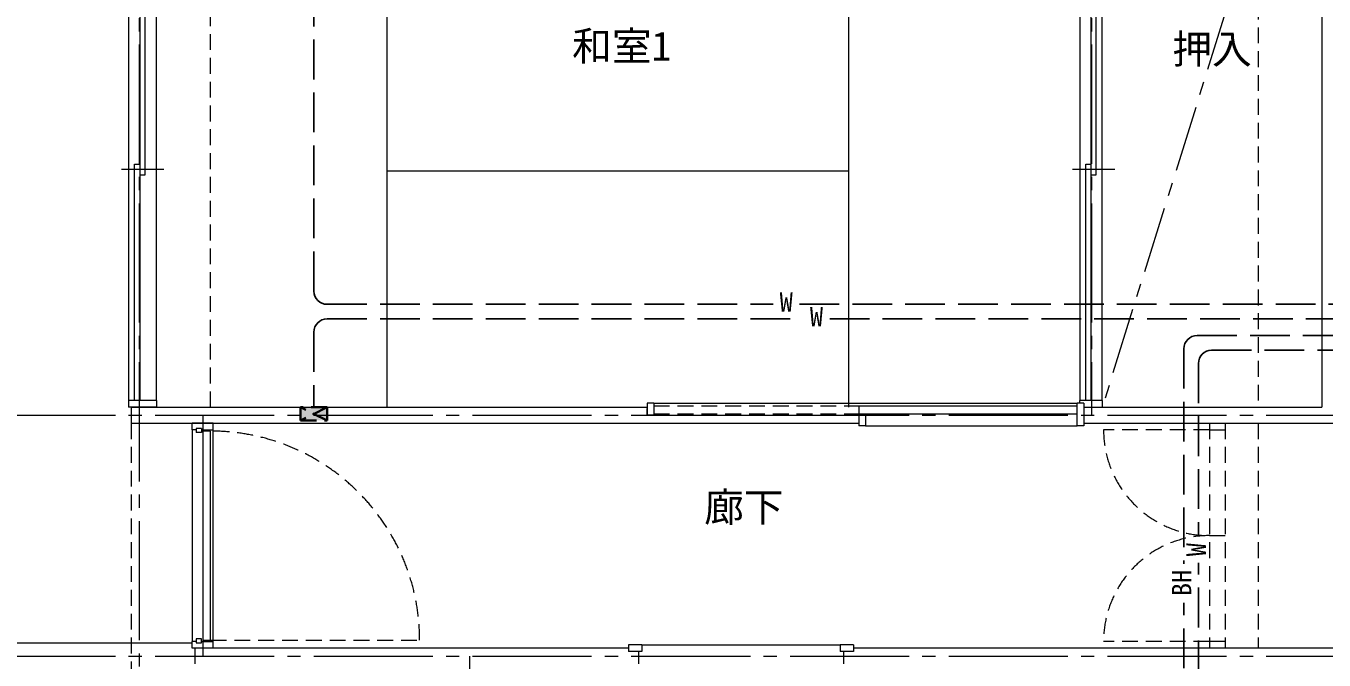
# Model space of a CAD drawing. Units: millimetres at full size, sheet at 1:50; details may follow other scales. Extents: x -9674 to 9699, y -6794 to 6791.
# Drawn here: x -2941 to 1966, y -137 to 2258 of the extents above; entities that cross this region are included whole.
import ezdxf
from ezdxf.enums import TextEntityAlignment as Align

# ---------------------------------------------------------------- set-up
doc = ezdxf.new("R2010")
doc.units = ezdxf.units.MM
doc.header["$LTSCALE"] = 50
for name, pattern in [('CHAIN1', [8, 5, -1, 1, -1]), ('CHAIN2', [12, 9, -1, 1, -1]), ('DASHED1', [1.8, 1.2, -0.6]), ('DASHED3', [4, 3, -1])]:
    doc.linetypes.add(name, pattern=pattern)
for name, color, linetype, lineweight in [('1-0_芯', 134, 'CHAIN2', 9), ('1-2_間仕切', 134, 'Continuous', 9), ('1-3_建具', 134, 'Continuous', 9), ('1-4_仕上げ', 134, 'Continuous', 9), ('1-5_設備', 134, 'Continuous', 9), ('1-7_その他', 134, 'DASHED1', 9), ('1-C_梁', 134, 'DASHED1', 9), ('2-2', 5, 'DASHED3', 25)]:
    doc.layers.add(name, color=color, linetype=linetype, lineweight=lineweight)
doc.layers.add('1-A_文字', color=134, linetype='Continuous')
doc.styles.add('ＭＳ ゴシック', font='')
doc.styles.get('ＭＳ ゴシック').set_extended_font_data('MS Gothic')

msp = doc.modelspace()

# ---------------------------------------------------------------- linework, layer by layer
at = {"layer": '1-0_芯'}
for p, q in [((-2512.5, 4587.68), (-2512.5, -3842.32)), ((1087.5, 4587.68), (1087.5, 787.68)), ((-8452.5, 787.68), (2787.5, 787.68)), ((-2272.5, 787.68), (-2272.5, -122.32)), ((-8452.5, -122.32), (8157.5, -122.32)), ((-1262.5, -3842.32), (-1262.5, -122.32))]:
    msp.add_line(p, q, dxfattribs=at)
at = {"layer": '1-2_間仕切'}
for p, q in [((1957.5, 3512.68), (1957.5, 817.68)), ((-2542.5, 817.68), (-592.5, 817.68)), ((-2542.5, 817.68), (-2542.5, 757.68)), ((-567.5, 787.68), (207.5, 787.68)), ((1057.5, 817.68), (1957.5, 817.68)), ((-2542.5, 757.68), (207.5, 757.68)), ((1057.5, 757.68), (2013.5, 757.68)), ((-2302.5, -92.32), (-2302.5, -152.32)), ((-662.5, -92.32), (-2302.5, -92.32)), ((2013.5, -92.32), (187.5, -92.32)), ((-625, -104.82), (-625, -152.32)), ((150, -104.82), (150, -152.32))]:
    msp.add_line(p, q, dxfattribs=at)
at = {"layer": '1-3_建具'}
for p, q in [((-2552.5, 3462.68), (-2552.5, 842.68)), ((-2447.5, 842.68), (-2447.5, 3462.68)), ((1042.5, 3462.68), (1042.5, 842.68)), ((1127.5, 842.68), (1127.5, 3462.68)), ((-2510, 2609.35), (-2510, 1696.02)), ((-2490, 1696.02), (-2490, 2609.35)), ((-2530, 1736.02), (-2510, 1736.02)), ((-2530, 842.68), (-2530, 1736.02)), ((-2510, 1736.02), (-2510, 842.68)), ((1065, 1736.02), (1085, 1736.02)), ((1065, 842.68), (1065, 1736.02)), ((1085, 1736.02), (1085, 842.68)), ((-2420, 1716.02), (-2580, 1716.02)), ((-2510, 1696.02), (-2490, 1696.02)), ((1175, 1716.02), (1015, 1716.02)), ((-2552.5, 842.68), (-2552.5, 817.68)), ((-2447.5, 842.68), (-2552.5, 842.68)), ((-2447.5, 842.68), (-2447.5, 817.68)), ((1127.5, 842.68), (1042.5, 842.68)), ((1042.5, 832.68), (1042.5, 842.68)), ((1127.5, 842.68), (1127.5, 817.68)), ((-2447.5, 817.68), (-2552.5, 817.68)), ((-592.5, 832.68), (-592.5, 787.68)), ((-567.5, 832.68), (-592.5, 832.68)), ((-592.5, 787.68), (-592.5, 812.68)), ((-567.5, 832.68), (-567.5, 787.68)), ((-567.5, 832.68), (1032.5, 832.68)), ((207.5, 822.68), (207.5, 792.68)), ((207.5, 822.68), (1032.5, 822.68)), ((207.5, 792.68), (1032.5, 792.68)), ((207.5, 787.68), (207.5, 747.68)), ((232.5, 787.68), (207.5, 787.68)), ((232.5, 787.68), (232.5, 747.68)), ((1057.5, 832.68), (1032.5, 832.68)), ((1032.5, 747.68), (1032.5, 832.68)), ((1057.5, 832.68), (1057.5, 747.68)), ((-2312.5, 732.68), (-2312.5, 757.68)), ((-2297.5, 737.68), (-2297.5, 722.68)), ((-2277.5, 737.68), (-2297.5, 737.68)), ((-2277.5, 737.68), (-2277.5, 722.68)), ((232.5, 747.68), (207.5, 747.68)), ((232.5, 747.68), (1032.5, 747.68)), ((1057.5, 747.68), (1032.5, 747.68)), ((-2297.5, 732.68), (-2312.5, 732.68)), ((-2312.5, 732.68), (-2312.5, -67.32)), ((-2277.5, 722.68), (-2297.5, 722.68)), ((-2277.5, 732.68), (-2232.5, 732.68)), ((-2242.5, 727.68), (-2272.5, 727.68)), ((-2272.5, 727.68), (-2272.5, -62.32)), ((-2242.5, -62.32), (-2242.5, 727.68)), ((-2312.5, -92.32), (-2312.5, -67.32)), ((-2297.5, -67.32), (-2312.5, -67.32)), ((-2232.5, -92.32), (-2312.5, -92.32)), ((-2297.5, -57.32), (-2297.5, -72.32)), ((-2277.5, -57.32), (-2297.5, -57.32)), ((-2297.5, -72.32), (-2277.5, -72.32)), ((-2277.5, -72.32), (-2277.5, -57.32)), ((-2272.5, -62.32), (-2242.5, -62.32)), ((-2232.5, -92.32), (-2232.5, -67.32)), ((-662.5, -79.82), (-662.5, -104.82)), ((-612.5, -79.82), (-662.5, -79.82)), ((-612.5, -79.82), (-612.5, -104.82)), ((-612.5, -79.82), (137.5, -79.82)), ((137.5, -79.82), (137.5, -104.82)), ((187.5, -79.82), (137.5, -79.82)), ((187.5, -79.82), (187.5, -104.82)), ((-612.5, -104.82), (-662.5, -104.82)), ((187.5, -104.82), (137.5, -104.82))]:
    msp.add_line(p, q, dxfattribs=at)
at = {"layer": '1-3_建具', "linetype": 'DASHED1'}
for p, q in [((-567.5, 822.68), (207.5, 822.68)), ((-567.5, 792.68), (207.5, 792.68)), ((1532.5, 757.68), (1532.5, -92.32)), ((1592.5, 757.68), (1592.5, -92.32)), ((1532.5, 732.68), (1132.5, 732.68)), ((1532.5, 732.68), (1592.5, 732.68)), ((1532.5, 332.68), (1592.5, 332.68)), ((-2242.5, -62.32), (-1452.5, -62.32)), ((1532.5, -67.32), (1132.5, -67.32)), ((1592.5, -67.32), (1532.5, -67.32))]:
    msp.add_line(p, q, dxfattribs=at)
at = {"layer": '1-3_建具'}
for points in [[(1085, 2609.35), (1085, 1696.02), (1105, 1696.02), (1105, 2609.35)], [(-567.5, 832.68), (-567.5, 787.68), (-592.5, 787.68)], [(-2232.5, 732.68), (-2232.5, 757.68), (-2312.5, 757.68)], [(-2277.5, -67.32), (-2232.5, -67.32), (-2232.5, 732.68)]]:
    msp.add_lwpolyline(points, dxfattribs=at)
at = {"layer": '1-3_建具', "linetype": 'DASHED1'}
for centre, radius, start, end in [((-2242.5, -62.32), 790, 0, 90), ((1532.5, 732.68), 400, 180, 270), ((1532.5, -67.32), 400, 90, 180)]:
    msp.add_arc(centre, radius, start, end, dxfattribs=at)
at = {"layer": '1-4_仕上げ'}
for p, q in [((-1575, 817.68), (-1575, 2604.35)), ((170, 817.68), (170, 2604.35)), ((-1575, 1711.02), (170, 1711.02))]:
    msp.add_line(p, q, dxfattribs=at)
at = {"layer": '1-5_設備'}
msp.add_line((-3145.93, -72.32), (-2312.5, -72.32), dxfattribs=at)
at = {"layer": '1-7_その他', "linetype": 'CHAIN1'}
msp.add_line((1957.5, 3477.68), (1127.5, 817.68), dxfattribs=at)
at = {"layer": '1-C_梁'}
for p, q in [((-2242.5, 817.68), (-2242.5, 3512.68)), ((1717.5, 3512.68), (1717.5, 817.68)), ((-2542.5, 757.68), (-2542.5, -2502.32)), ((1717.5, 757.68), (1717.5, -92.32))]:
    msp.add_line(p, q, dxfattribs=at)
at = {"layer": '2-2'}
for p, q in [((-1852.3, 1256.52), (-1852.3, 3153.56)), ((-1802.3, 1206.52), (-116.76, 1206.52)), ((-16.76, 1206.52), (2044.55, 1206.52)), ((-1802.3, 1151.56), (-2.41, 1151.56)), ((97.59, 1151.56), (2044.55, 1151.56)), ((-1852.3, 1101.56), (-1852.3, 817.68)), ((1486.23, 1088.45), (2044.55, 1088.45)), ((1436.23, 1038.45), (1436.23, 225.73)), ((1541.19, 1033.49), (2044.55, 1033.49)), ((1491.19, 983.49), (1491.19, 329.39)), ((1491.19, -213.83), (1491.19, 229.39)), ((1436.23, -167.68), (1436.23, 78.91))]:
    msp.add_line(p, q, dxfattribs=at)
at = {"layer": '2-2', "color": 4, "linetype": 'DASHED1', "lineweight": 35}
for p, q in [((-1802.3, 817.68), (-1902.3, 767.68)), ((-1802.3, 767.68), (-1902.3, 817.68)), ((-1902.3, 767.68), (-1902.3, 817.68)), ((-1802.3, 817.68), (-1902.3, 817.68)), ((-1802.3, 767.68), (-1802.3, 817.68)), ((-1902.3, 767.68), (-1802.3, 767.68))]:
    msp.add_line(p, q, dxfattribs=at)
at = {"layer": '2-2', "linetype": 'Continuous'}
for centre, start, end in [((-1802.3, 1256.52), 180, 270), ((-1802.3, 1101.56), 90, 180), ((1486.23, 1038.45), 90, 180), ((1541.19, 983.49), 90, 180)]:
    msp.add_arc(centre, 50, start, end, dxfattribs=at)
at = {"layer": '2-2', "color": 150}
msp.add_solid([(-1802.3, 767.68), (-1902.3, 767.68), (-1802.3, 817.68), (-1902.3, 817.68)], dxfattribs=at)

# ---------------------------------------------------------------- texts
at = {"layer": '1-A_文字', "style": 'ＭＳ ゴシック'}
for s, p in [('和室1', (-876.04, 2094.25)), ('押入', (1392.5, 2082.68)), ('廊下', (-377.09, 352.39))]:
    msp.add_text(s, height=110, dxfattribs=at).set_placement(p, align=Align.BOTTOM_LEFT)
at = {"layer": '2-2', "color": 7, "style": 'ＭＳ ゴシック'}
for p in [(-91.76, 1156.52), (22.59, 1101.56)]:
    msp.add_text('W', height=73.31, dxfattribs=at).set_placement(p, align=Align.BOTTOM_LEFT)
for s, p in [('W', (1541.19, 254.39)), ('BH', (1486.23, 103.91))]:
    msp.add_text(s, height=73.31, rotation=90, dxfattribs=at).set_placement(p, align=Align.BOTTOM_LEFT)

doc.saveas('drawing.dxf')
